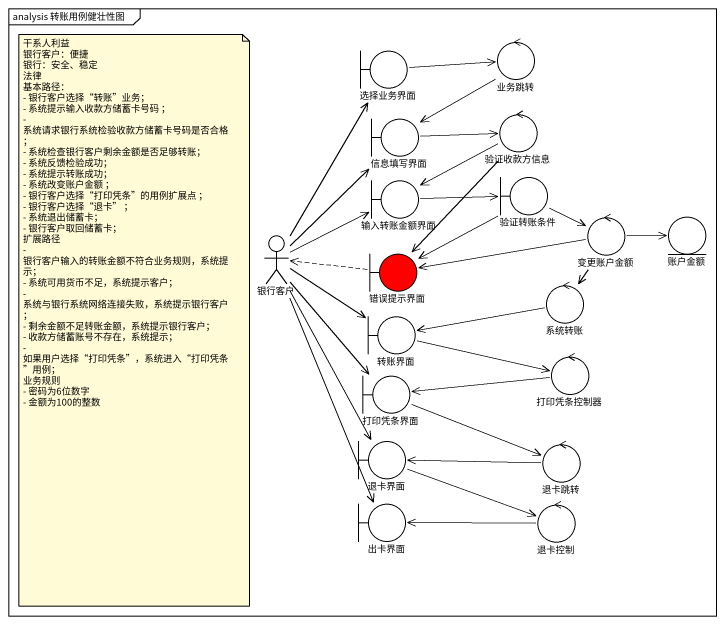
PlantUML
@startuml
mainframe analysis 转账用例健壮性图
boundary 选择业务界面
control 业务跳转
boundary 信息填写界面
control 验证收款方信息
boundary 输入转账金额界面
boundary 验证转账条件
control 变更账户金额
entity 账户金额
actor 银行客户
boundary 错误提示界面 #FF0000
control 系统转账
boundary 转账界面
boundary 打印凭条界面
control 打印凭条控制器
boundary 退卡界面
control 退卡跳转
boundary 出卡界面
control 退卡控制
选择业务界面 -right-> 业务跳转
业务跳转 --> 信息填写界面
信息填写界面 -right-> 验证收款方信息
验证收款方信息 -left-> 输入转账金额界面
验证收款方信息 --> 错误提示界面
输入转账金额界面 -right-> 验证转账条件
验证转账条件 -right-> 变更账户金额
验证转账条件 -left-> 错误提示界面
变更账户金额 -right-> 账户金额
变更账户金额 -left-> 错误提示界面
变更账户金额 --> 系统转账
银行客户 -up-> 选择业务界面
银行客户 -up-> 信息填写界面
银行客户 -right-> 输入转账金额界面
银行客户 -right-> 转账界面
银行客户 --> 打印凭条界面
银行客户 --> 退卡界面
银行客户 --> 出卡界面
错误提示界面 .left.> 银行客户
系统转账 -left-> 转账界面
转账界面 -right-> 打印凭条控制器
打印凭条界面 -right-> 退卡跳转
打印凭条控制器 -left-> 打印凭条界面
退卡界面 -right-> 退卡控制
退卡跳转 -left-> 退卡界面
退卡控制 -left-> 出卡界面
note as N1
  干系人利益
  银行客户：便捷
  银行：安全、稳定
  法律
  基本路径：
  - 银行客户选择“转账”业务；
  - 系统提示输入收款方储蓄卡号码 ；
  - 系统请求银行系统检验收款方储蓄卡号码是否合格；
  - 系统检查银行客户剩余金额是否足够转账；
  - 系统反馈检验成功；
  - 系统提示转账成功；
  - 系统改变账户金额 ；
  - 银行客户选择“打印凭条”的用例扩展点 ；
  - 银行客户选择“退卡” ；
  - 系统退出储蓄卡；
  - 银行客户取回储蓄卡；
  扩展路径
  - 银行客户输入的转账金额不符合业务规则，系统提示；
  - 系统可用货币不足，系统提示客户；
  - 系统与银行系统网络连接失败，系统提示银行客户；
  - 剩余金额不足转账金额，系统提示银行客户；
  - 收款方储蓄账号不存在，系统提示；
  - 如果用户选择“打印凭条”，系统进入“打印凭条”用例；
  业务规则
  - 密码为6位数字
  - 金额为100的整数
end note
@enduml
